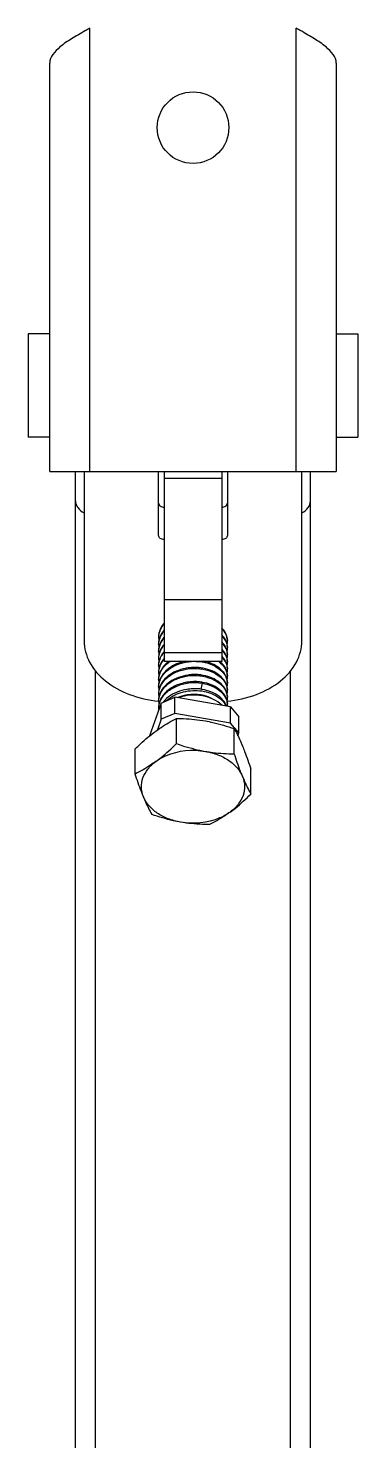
# Model space of a CAD drawing. Extents: x 1382187 to 1725648, y 860327 to 1571294.
# Drawn here: x 1529653 to 1530123, y 1229630 to 1231645 of the extents above; entities that cross this region are included whole.
import ezdxf

# ---------------------------------------------------------------- set-up
doc = ezdxf.new("R2010")
doc.units = 0
doc.header["$LTSCALE"] = 1000
doc.header["$MEASUREMENT"] = 0

msp = doc.modelspace()

# ---------------------------------------------------------------- linework, layer by layer
for p, q in [((1529741.1, 1231012.7), (1529741.1, 1231645.2)), ((1530035.5, 1231012.7), (1530035.5, 1231645.2)), ((1529683.8, 1231012.7), (1529683.8, 1231595.2)), ((1530092.7, 1231595.2), (1530092.7, 1231012.7)), ((1529683.8, 1231209), (1529653.2, 1231209)), ((1529653.2, 1231209), (1529653.2, 1231061.8)), ((1530092.7, 1231209), (1530123.4, 1231209)), ((1530123.4, 1231209), (1530123.4, 1231061.8)), ((1529683.8, 1231061.8), (1529653.2, 1231061.8)), ((1530092.7, 1231061.8), (1530123.4, 1231061.8)), ((1529683.8, 1231012.7), (1530092.7, 1231012.7)), ((1529720.6, 1228442.4), (1529720.6, 1231012.7)), ((1529732.9, 1231012.7), (1529732.9, 1230771.1)), ((1529839.2, 1230921.4), (1529839.2, 1231012.7)), ((1529847.4, 1230741.8), (1529847.4, 1231012.7)), ((1529929.2, 1231002.8), (1529847.4, 1231002.8)), ((1529929.2, 1231012.7), (1529929.2, 1230741.8)), ((1529937.3, 1231012.7), (1529937.3, 1230921.4)), ((1530043.6, 1230771.1), (1530043.6, 1231012.7)), ((1530055.9, 1228442.4), (1530055.9, 1231012.7)), ((1529929.2, 1230829.4), (1529847.4, 1230829.4)), ((1529929.2, 1230753.8), (1529847.4, 1230753.8)), ((1529929.2, 1230741.8), (1529847.4, 1230741.8)), ((1529749.3, 1228563.2), (1529749.3, 1230728.3)), ((1530027.3, 1228563.2), (1530027.3, 1230728.3)), ((1529901.5, 1230710.6), (1529899.4, 1230702.2)), ((1529842.7, 1230682.3), (1529826.4, 1230635.4)), ((1529842.7, 1230682.3), (1529862.5, 1230690.7)), ((1529842.7, 1230659.2), (1529842.7, 1230682.3)), ((1529862.5, 1230667.6), (1529862.5, 1230690.7)), ((1529941.9, 1230676.9), (1529862.5, 1230690.7)), ((1529941.9, 1230653.7), (1529941.9, 1230676.9)), ((1529941.9, 1230676.9), (1529953.9, 1230662.9)), ((1529842.7, 1230659.2), (1529837.4, 1230643.9)), ((1529862.5, 1230667.6), (1529842.7, 1230659.2)), ((1529941.9, 1230653.7), (1529862.5, 1230667.6)), ((1529864.7, 1230624.4), (1529864.7, 1230660.3)), ((1529953.9, 1230639.7), (1529941.9, 1230653.7)), ((1529953.9, 1230639.7), (1529953.9, 1230662.9)), ((1529947.2, 1230610), (1529947.2, 1230645.8)), ((1529952.4, 1230635.5), (1529953.9, 1230639.7)), ((1529805.8, 1230581.1), (1529805.8, 1230617)), ((1529970.8, 1230552.3), (1529970.8, 1230588.1))]:
    msp.add_line(p, q)
msp.add_circle((1529888.3, 1231503.4), 51.1)
for centre, radius, start, end in [((1529893.9, 1231357.8), 325.5, 117.9978, 119.2622), ((1529882.7, 1231357.8), 325.5, 60.7378, 62.0022), ((1529875.7, 1230771.7), 37.9, 138.472, 140.2955), ((1529876, 1230770.1), 38.3, 138.4075, 138.7304), ((1529866.1, 1230775.5), 26.9, 174.7523, 177.3019), ((1529866.1, 1230775.5), 26.9, 177.3027, 179.992), ((1529866.3, 1230775.5), 27.1, 180.0173, 189.9275), ((1529867.8, 1230776.4), 28.6, 161.5412, 164.0381), ((1529867.8, 1230766.3), 28.6, 161.5413, 164.0389), ((1529868.3, 1230774.9), 29.1, 159.3246, 161.5397), ((1529868.3, 1230764.8), 29.1, 159.3256, 161.5398), ((1529905.3, 1230756), 33.7, 41.1985, 44.5335), ((1529866.1, 1230765.3), 26.9, 177.305, 180.0025), ((1529866.3, 1230765.3), 27.1, 180.0276, 189.8759), ((1529866.1, 1230755.2), 26.9, 177.3161, 179.989), ((1529866.3, 1230755.2), 27.1, 180.0138, 189.8367), ((1529867.8, 1230756.1), 28.6, 161.5413, 164.0385), ((1529867.8, 1230746), 28.6, 161.5412, 164.0376), ((1529868.3, 1230754.7), 29.1, 159.3258, 161.5398), ((1529868.3, 1230744.6), 29.1, 159.3249, 161.5397), ((1529875.4, 1230731.4), 37.5, 138.3967, 141.6133), ((1529875.7, 1230729.9), 37.9, 138.4376, 140.031), ((1529905.3, 1230745.9), 33.7, 41.2062, 44.5129), ((1529905.3, 1230735.8), 33.7, 41.1907, 44.5341), ((1529914.8, 1230770.4), 22.6, 348.9554, 359.9474), ((1529914.8, 1230760.3), 22.6, 349.0023, 359.951), ((1529915, 1230770.4), 22.3, 359.9892, 3.2265), ((1529915, 1230760.3), 22.3, 359.9925, 3.2106), ((1529866.1, 1230745.1), 26.9, 174.7419, 177.3015), ((1529866.1, 1230745.1), 26.9, 177.3022, 179.995), ((1529866.3, 1230745.1), 27.1, 180.0203, 189.9184), ((1529866.1, 1230735), 26.9, 177.308, 179.9989), ((1529866.3, 1230735), 27.1, 180.024, 189.859), ((1529867.8, 1230735.9), 28.6, 161.5413, 164.0388), ((1529867.8, 1230725.8), 28.6, 161.5413, 164.0384), ((1529868.3, 1230734.5), 29.1, 159.3257, 161.5398), ((1529868.3, 1230724.3), 29.1, 159.3253, 161.5398), ((1529875.3, 1230720.2), 37.3, 138.4163, 142.3647), ((1529902.4, 1230712.6), 37.8, 47.6925, 50.7716), ((1529904.6, 1230714.9), 34.7, 41.248, 47.7355), ((1529905.3, 1230725.7), 33.7, 41.2049, 44.5298), ((1529914.8, 1230750.2), 22.6, 348.9469, 359.9595), ((1529914.8, 1230740.1), 22.6, 348.9984, 359.9503), ((1529915, 1230750.2), 22.3, 0.0017, 3.215), ((1529915, 1230740), 22.3, 359.9919, 3.2231), ((1529866.1, 1230724.9), 26.9, 174.7482, 177.3114), ((1529866.1, 1230724.9), 26.9, 177.3122, 179.992), ((1529866.3, 1230724.9), 27.1, 180.0173, 189.9253), ((1529866.1, 1230714.7), 26.9, 177.3041, 179.9996), ((1529866.3, 1230714.7), 27.1, 180.0245, 189.605), ((1529867.8, 1230715.7), 28.6, 161.5413, 164.0388), ((1529867.7, 1230705.6), 28.6, 161.881, 164.0359), ((1529868.3, 1230714.2), 29.1, 159.3251, 161.5397), ((1529867.9, 1230705.5), 28.8, 161.544, 161.883), ((1529868.3, 1230704.1), 29.1, 159.3259, 161.5398), ((1529890.5, 1230665), 58.1, 97.4815, 97.789), ((1529891, 1230678.8), 54.3, 78.9677, 81.0182), ((1529890.9, 1230668.5), 54.6, 80.0433, 80.9667), ((1529914.8, 1230729.9), 22.6, 348.9949, 359.9563), ((1529914.8, 1230719.8), 22.6, 348.938, 359.9563), ((1529915, 1230729.9), 22.3, 359.9979, 3.2133), ((1529915, 1230719.8), 22.3, 359.9985, 3.2205), ((1529866.1, 1230704.6), 26.9, 177.3143, 179.9937), ((1529866.3, 1230704.6), 27.1, 180.0186, 189.8496), ((1529866.1, 1230694.5), 26.9, 174.7549, 177.3062), ((1529866.1, 1230694.5), 26.9, 177.307, 179.992), ((1529866.3, 1230694.5), 27.1, 180.0173, 189.9289), ((1529867.8, 1230695.4), 28.6, 161.5413, 164.0381), ((1529867.8, 1230685.3), 28.6, 161.5413, 164.0389), ((1529868.3, 1230694), 29.1, 159.3246, 161.5398), ((1529868.3, 1230683.9), 29.1, 159.3254, 161.5398), ((1529891, 1230648.5), 54.3, 79.4958, 81.0948), ((1529890.9, 1230636.8), 65.9, 80.7386, 82.5614), ((1529891.1, 1230649), 53.8, 78.82, 79.4945), ((1529914.8, 1230709.7), 22.6, 349.0046, 359.951), ((1529914.8, 1230699.6), 22.6, 348.9821, 359.9616), ((1529915, 1230709.7), 22.3, 359.9925, 3.2199), ((1529915, 1230699.6), 22.3, 0.0034, 3.2144), ((1529866.1, 1230684.4), 26.9, 177.3051, 180.0027), ((1529866.3, 1230684.4), 27.1, 180.0278, 189.8922), ((1529866.3, 1230674.2), 27, 174.7806, 177.1426), ((1529866.2, 1230674.2), 27, 177.1433, 179.9919), ((1529866.3, 1230674.2), 27.1, 179.9935, 183.4685), ((1529867.8, 1230675.2), 28.6, 161.541, 164.1702), ((1529868.4, 1230673.7), 29.3, 159.2606, 161.5798), ((1529914.8, 1230689.5), 22.6, 348.9355, 359.9502), ((1529915, 1230689.4), 22.3, 359.9923, 3.2257), ((1529915, 1230679.3), 22.3, 355.7888, 3.2155)]:
    msp.add_arc(centre, radius, start, end)
for points, knots in [([(1529734.8, 1231641.8), (1529728.1, 1231638), (1529715.4, 1231630.8), (1529696.4, 1231618.1), (1529683.8, 1231604.4), (1529683.8, 1231595.2)], [0, 0, 0, 0, 0.326101, 0.611119, 1, 1, 1, 1]), ([(1530092.7, 1231595.2), (1530092.7, 1231604.4), (1530080.1, 1231618.1), (1530061.1, 1231630.8), (1530048.5, 1231638), (1530041.8, 1231641.8)], [0, 0, 0, 0, 0.388881, 0.673899, 1, 1, 1, 1]), ([(1529720.6, 1230970.6), (1529720.6, 1230967.3), (1529723.4, 1230960.1), (1529729.4, 1230955.7), (1529732.8, 1230954)], [0, 0, 0, 0, 0.461863, 1, 1, 1, 1]), ([(1529839.2, 1230967.7), (1529839.2, 1230966.1), (1529841.6, 1230962.7), (1529845.4, 1230961.9), (1529847.4, 1230961.9)], [0, 0, 0, 0, 0.440239, 1, 1, 1, 1]), ([(1529929.2, 1230961.9), (1529931.2, 1230961.9), (1529934.9, 1230962.7), (1529937.3, 1230966.1), (1529937.3, 1230967.7)], [0, 0, 0, 0, 0.559761, 1, 1, 1, 1]), ([(1530043.7, 1230954), (1530047.2, 1230955.7), (1530053.2, 1230960.1), (1530055.9, 1230967.3), (1530055.9, 1230970.6)], [0, 0, 0, 0, 0.538137, 1, 1, 1, 1]), ([(1529847.4, 1230915.7), (1529845.4, 1230915.7), (1529841.6, 1230916.4), (1529839.2, 1230919.9), (1529839.2, 1230921.4)], [0, 0, 0, 0, 0.559761, 1, 1, 1, 1]), ([(1529937.3, 1230921.4), (1529937.3, 1230919.9), (1529934.9, 1230916.4), (1529931.2, 1230915.7), (1529929.2, 1230915.7)], [0, 0, 0, 0, 0.440239, 1, 1, 1, 1]), ([(1529846.6, 1230795.9), (1529845.9, 1230795.1), (1529843.5, 1230791.9), (1529841.6, 1230788.3), (1529840.6, 1230785.4)], [0, 0, 0, 0, 0.25881, 1, 1, 1, 1]), ([(1529841, 1230785.2), (1529841.4, 1230786.1), (1529842.9, 1230789.8), (1529845.2, 1230793.1), (1529847.2, 1230795.4)], [0, 0, 0, 0, 0.242679, 1, 1, 1, 1]), ([(1529847.3, 1230786.7), (1529846.6, 1230785.8), (1529843.8, 1230782.4), (1529841.7, 1230778.4), (1529840.6, 1230775.3)], [0, 0, 0, 0, 0.25985, 1, 1, 1, 1]), ([(1529847.4, 1230776.6), (1529846.6, 1230775.7), (1529843.8, 1230772.3), (1529841.7, 1230768.3), (1529840.6, 1230765.2)], [0, 0, 0, 0, 0.25988, 1, 1, 1, 1]), ([(1529841, 1230775.1), (1529841.4, 1230776), (1529843, 1230779.7), (1529845.3, 1230783.1), (1529847.4, 1230785.4)], [0, 0, 0, 0, 0.242549, 1, 1, 1, 1]), ([(1529841, 1230765), (1529841.4, 1230765.9), (1529843, 1230769.6), (1529845.3, 1230773), (1529847.4, 1230775.3)], [0, 0, 0, 0, 0.242552, 1, 1, 1, 1]), ([(1529937.3, 1230771.7), (1529937.3, 1230774.9), (1529935.8, 1230781.7), (1529931.7, 1230787.3), (1529929.3, 1230789.8)], [0, 0, 0, 0, 0.479607, 1, 1, 1, 1]), ([(1529929.3, 1230788.5), (1529931.6, 1230786.2), (1529935.4, 1230781), (1529937.1, 1230774.7), (1529937.3, 1230771.6)], [0, 0, 0, 0, 0.520009, 1, 1, 1, 1]), ([(1529929.3, 1230778.4), (1529931.6, 1230776), (1529935.4, 1230770.8), (1529937.1, 1230764.6), (1529937.3, 1230761.5)], [0, 0, 0, 0, 0.519993, 1, 1, 1, 1]), ([(1529937.3, 1230761.5), (1529937.3, 1230764.5), (1529936.1, 1230770.6), (1529932.7, 1230775.8), (1529930.6, 1230778.2)], [0, 0, 0, 0, 0.482588, 1, 1, 1, 1]), ([(1529732.9, 1230771.1), (1529732.9, 1230760.6), (1529739, 1230738.2), (1529763.1, 1230711.3), (1529797.9, 1230692.5), (1529825, 1230686.5), (1529839.2, 1230685.1)], [0, 0, 0, 0, 0.212085, 0.446759, 0.711828, 1, 1, 1, 1]), ([(1529847.4, 1230766.4), (1529846.6, 1230765.6), (1529843.8, 1230762.2), (1529841.7, 1230758.2), (1529840.6, 1230755.1)], [0, 0, 0, 0, 0.259876, 1, 1, 1, 1]), ([(1529846, 1230754.7), (1529845.4, 1230754), (1529843.2, 1230751), (1529841.5, 1230747.6), (1529840.6, 1230745)], [0, 0, 0, 0, 0.258068, 1, 1, 1, 1]), ([(1529841, 1230754.9), (1529841.4, 1230755.8), (1529843, 1230759.5), (1529845.3, 1230762.9), (1529847.4, 1230765.2)], [0, 0, 0, 0, 0.242544, 1, 1, 1, 1]), ([(1529841, 1230744.8), (1529841.3, 1230745.6), (1529842.8, 1230749), (1529844.9, 1230752.1), (1529846.7, 1230754.3)], [0, 0, 0, 0, 0.243219, 1, 1, 1, 1]), ([(1529929.3, 1230768.3), (1529931.6, 1230765.9), (1529935.4, 1230760.7), (1529937.1, 1230754.4), (1529937.3, 1230751.4)], [0, 0, 0, 0, 0.52002, 1, 1, 1, 1]), ([(1529929.3, 1230758.1), (1529931.6, 1230755.8), (1529935.4, 1230750.6), (1529937.1, 1230744.3), (1529937.3, 1230741.3)], [0, 0, 0, 0, 0.520002, 1, 1, 1, 1]), ([(1529937.3, 1230751.4), (1529937.3, 1230754.4), (1529936.1, 1230760.5), (1529932.7, 1230765.7), (1529930.6, 1230768.1)], [0, 0, 0, 0, 0.482583, 1, 1, 1, 1]), ([(1529937.3, 1230741.3), (1529937.3, 1230744.2), (1529936.1, 1230750.4), (1529932.7, 1230755.6), (1529930.6, 1230758)], [0, 0, 0, 0, 0.482587, 1, 1, 1, 1]), ([(1529936.8, 1230685.1), (1529951.1, 1230686.4), (1529978.3, 1230692.3), (1530013.2, 1230711.2), (1530037.5, 1230738.1), (1530043.6, 1230760.6), (1530043.6, 1230771.1)], [0, 0, 0, 0, 0.288185, 0.553327, 0.788006, 1, 1, 1, 1]), ([(1529847.4, 1230746.2), (1529846.6, 1230745.3), (1529843.8, 1230741.9), (1529841.7, 1230737.9), (1529840.6, 1230734.8)], [0, 0, 0, 0, 0.259878, 1, 1, 1, 1]), ([(1529877.5, 1230741.9), (1529873.2, 1230741.1), (1529864.9, 1230738.6), (1529853.9, 1230732.6), (1529845.4, 1230724.5), (1529841.8, 1230718), (1529840.6, 1230714.6)], [0, 0, 0, 0, 0.276521, 0.537648, 0.778453, 1, 1, 1, 1]), ([(1529853.6, 1230741.8), (1529850.6, 1230739.6), (1529845.3, 1230734.5), (1529841.7, 1230728), (1529840.6, 1230724.7)], [0, 0, 0, 0, 0.520421, 1, 1, 1, 1]), ([(1529930.6, 1230717.5), (1529925.2, 1230723.7), (1529913.1, 1230730.2), (1529895.6, 1230733.3), (1529881.2, 1230732.9), (1529867.4, 1230729.6), (1529855.3, 1230723.5), (1529845.9, 1230715.1), (1529841.8, 1230708.1), (1529840.6, 1230704.5)], [0, 0, 0, 0, 0.235001, 0.369196, 0.507414, 0.643709, 0.772807, 0.891505, 1, 1, 1, 1]), ([(1529841, 1230734.6), (1529841.3, 1230735.4), (1529842.5, 1230738.3), (1529844.2, 1230741.1), (1529845.7, 1230743)], [0, 0, 0, 0, 0.244171, 1, 1, 1, 1]), ([(1529841, 1230724.5), (1529842.3, 1230727.9), (1529846.3, 1230734.6), (1529852.2, 1230739.6), (1529855.5, 1230741.9)], [0, 0, 0, 0, 0.478395, 1, 1, 1, 1]), ([(1529841, 1230714.4), (1529842.5, 1230718.4), (1529847.7, 1230726.3), (1529859.3, 1230734.9), (1529873.8, 1230740.5), (1529884.4, 1230741.8), (1529889.8, 1230741.9)], [0, 0, 0, 0, 0.218898, 0.461373, 0.725247, 1, 1, 1, 1]), ([(1529899.4, 1230732.5), (1529897.7, 1230732.8), (1529890.6, 1230733.6), (1529883.4, 1230733), (1529878.1, 1230731.9)], [0, 0, 0, 0, 0.247797, 1, 1, 1, 1]), ([(1529892.8, 1230741.8), (1529898.5, 1230741.7), (1529909.5, 1230739.9), (1529923.8, 1230733.4), (1529934.1, 1230723.5), (1529937.1, 1230715), (1529937.3, 1230710.9)], [0, 0, 0, 0, 0.291873, 0.559175, 0.79302, 1, 1, 1, 1]), ([(1529930.6, 1230727.6), (1529929.1, 1230729.4), (1529921.4, 1230736.4), (1529911.3, 1230740.4), (1529903.4, 1230741.9)], [0, 0, 0, 0, 0.228177, 1, 1, 1, 1]), ([(1529924.7, 1230741.9), (1529928.2, 1230739.3), (1529934.3, 1230733.2), (1529937.1, 1230725), (1529937.3, 1230721.1)], [0, 0, 0, 0, 0.52908, 1, 1, 1, 1]), ([(1529929.3, 1230748), (1529931.6, 1230745.7), (1529935.4, 1230740.5), (1529937.1, 1230734.2), (1529937.3, 1230731.2)], [0, 0, 0, 0, 0.520001, 1, 1, 1, 1]), ([(1529937.3, 1230731.2), (1529937.3, 1230734.1), (1529936.1, 1230740.3), (1529932.7, 1230745.5), (1529930.6, 1230747.9)], [0, 0, 0, 0, 0.482586, 1, 1, 1, 1]), ([(1529937.3, 1230721.1), (1529937.3, 1230724), (1529936.1, 1230730.1), (1529932.7, 1230735.4), (1529930.6, 1230737.7)], [0, 0, 0, 0, 0.482585, 1, 1, 1, 1]), ([(1529930.6, 1230707.4), (1529925.2, 1230713.6), (1529913.1, 1230720.1), (1529895.6, 1230723.2), (1529881.2, 1230722.8), (1529867.4, 1230719.4), (1529855.3, 1230713.4), (1529845.9, 1230705), (1529841.8, 1230698), (1529840.6, 1230694.4)], [0, 0, 0, 0, 0.234995, 0.369193, 0.507415, 0.643708, 0.772808, 0.891506, 1, 1, 1, 1]), ([(1529901.7, 1230711.9), (1529895.3, 1230712.9), (1529882.2, 1230713.2), (1529863.8, 1230708.3), (1529848.8, 1230698.7), (1529842.3, 1230689.2), (1529840.6, 1230684.2)], [0, 0, 0, 0, 0.271171, 0.538307, 0.783282, 1, 1, 1, 1]), ([(1529841, 1230704.3), (1529842.6, 1230708.6), (1529848.3, 1230716.9), (1529861, 1230725.8), (1529876.8, 1230731.1), (1529893.9, 1230732.4), (1529910.3, 1230729.5), (1529924.2, 1230722.9), (1529934.2, 1230713.2), (1529937.1, 1230704.8), (1529937.3, 1230700.8)], [0, 0, 0, 0, 0.114222, 0.241564, 0.380183, 0.523375, 0.662466, 0.789658, 0.901085, 1, 1, 1, 1]), ([(1529841, 1230694.2), (1529842.6, 1230698.5), (1529848.3, 1230706.8), (1529861, 1230715.7), (1529876.8, 1230721), (1529893.9, 1230722.3), (1529910.3, 1230719.4), (1529924.2, 1230712.8), (1529934.2, 1230703.1), (1529937.1, 1230694.7), (1529937.3, 1230690.7)], [0, 0, 0, 0, 0.11422, 0.241557, 0.38018, 0.523371, 0.662464, 0.789655, 0.901082, 1, 1, 1, 1]), ([(1529902.5, 1230711.7), (1529900.5, 1230712.2), (1529892, 1230713.5), (1529883.3, 1230712.9), (1529877.1, 1230711.4)], [0, 0, 0, 0, 0.246468, 1, 1, 1, 1]), ([(1529899.5, 1230722.4), (1529898.1, 1230722.6), (1529892.6, 1230723.3), (1529887.1, 1230723.1), (1529882.9, 1230722.6)], [0, 0, 0, 0, 0.247252, 1, 1, 1, 1]), ([(1529937.3, 1230710.9), (1529937.3, 1230713.9), (1529936.1, 1230720), (1529932.7, 1230725.2), (1529930.6, 1230727.6)], [0, 0, 0, 0, 0.482588, 1, 1, 1, 1]), ([(1529937.3, 1230700.8), (1529937.3, 1230703.8), (1529936.1, 1230709.9), (1529932.7, 1230715.1), (1529930.6, 1230717.5)], [0, 0, 0, 0, 0.482586, 1, 1, 1, 1]), ([(1529841, 1230684), (1529842.9, 1230688.8), (1529849.5, 1230698), (1529864.3, 1230707.2), (1529882.4, 1230711.9), (1529895.2, 1230711.7), (1529901.5, 1230710.6)], [0, 0, 0, 0, 0.217951, 0.46337, 0.729831, 1, 1, 1, 1]), ([(1529899.4, 1230702.1), (1529889.2, 1230703.4), (1529869.2, 1230701.7), (1529851.6, 1230691), (1529845.9, 1230683.8)], [0, 0, 0, 0, 0.526254, 1, 1, 1, 1]), ([(1529850.2, 1230685.6), (1529856.2, 1230691.2), (1529867.8, 1230697.2), (1529884.5, 1230700.4), (1529897.6, 1230700.4), (1529910.1, 1230697.9), (1529924, 1230692.1), (1529932.4, 1230684.2), (1529935.2, 1230678.1)], [0, 0, 0, 0, 0.255096, 0.39268, 0.530602, 0.663916, 0.788307, 1, 1, 1, 1]), ([(1529915.3, 1230688.7), (1529911.8, 1230690.6), (1529896.1, 1230696.4), (1529878, 1230695), (1529866.4, 1230690.2)], [0, 0, 0, 0, 0.239303, 1, 1, 1, 1]), ([(1529929.4, 1230679.1), (1529922.3, 1230686.5), (1529906.3, 1230693.3), (1529884.5, 1230694.2), (1529873, 1230691.8), (1529867.6, 1230689.9)], [0, 0, 0, 0, 0.470214, 0.736055, 1, 1, 1, 1]), ([(1529899.4, 1230702.2), (1529897.6, 1230702.5), (1529890.3, 1230703.2), (1529882.8, 1230702.6), (1529877.5, 1230701.4)], [0, 0, 0, 0, 0.247915, 1, 1, 1, 1]), ([(1529901.5, 1230710.6), (1529906.2, 1230709.9), (1529915.3, 1230707.4), (1529926.8, 1230700.6), (1529934.8, 1230691.5), (1529937.1, 1230684.1), (1529937.3, 1230680.6)], [0, 0, 0, 0, 0.290521, 0.554658, 0.788516, 1, 1, 1, 1]), ([(1529930.6, 1230687.1), (1529929, 1230689), (1529920.8, 1230696.5), (1529909.8, 1230700.4), (1529901.5, 1230701.8)], [0, 0, 0, 0, 0.227377, 1, 1, 1, 1]), ([(1529930.6, 1230697.3), (1529929, 1230699.1), (1529920.9, 1230706.5), (1529910, 1230710.5), (1529901.7, 1230711.9)], [0, 0, 0, 0, 0.22749, 1, 1, 1, 1]), ([(1529937.3, 1230690.7), (1529937.3, 1230693.6), (1529936.1, 1230699.8), (1529932.7, 1230705), (1529930.6, 1230707.4)], [0, 0, 0, 0, 0.482586, 1, 1, 1, 1]), ([(1529937.3, 1230680.6), (1529937.3, 1230683.5), (1529936.1, 1230689.7), (1529932.7, 1230694.9), (1529930.6, 1230697.3)], [0, 0, 0, 0, 0.482589, 1, 1, 1, 1]), ([(1529936.1, 1230677.9), (1529935.8, 1230678.8), (1529934.4, 1230682.1), (1529932.4, 1230685.1), (1529930.6, 1230687.1)], [0, 0, 0, 0, 0.241445, 1, 1, 1, 1]), ([(1529835.2, 1230642.4), (1529837.7, 1230644.2), (1529847.1, 1230650.8), (1529857.1, 1230656.5), (1529864.7, 1230660.3)], [0, 0, 0, 0, 0.263099, 1, 1, 1, 1]), ([(1529864.7, 1230660.3), (1529868.1, 1230660.3), (1529881.9, 1230660), (1529895.7, 1230658.6), (1529905.9, 1230656.8)], [0, 0, 0, 0, 0.246121, 1, 1, 1, 1]), ([(1529905.9, 1230656.8), (1529909.4, 1230656.2), (1529923.4, 1230653.4), (1529937.1, 1230649.3), (1529947.2, 1230645.8)], [0, 0, 0, 0, 0.248499, 1, 1, 1, 1]), ([(1529805.8, 1230617), (1529808.2, 1230619.3), (1529817.6, 1230628.2), (1529827.5, 1230636.7), (1529835.2, 1230642.4)], [0, 0, 0, 0, 0.257895, 1, 1, 1, 1]), ([(1529947.2, 1230645.8), (1529948.2, 1230644), (1529952.5, 1230635.8), (1529956.3, 1230627.4), (1529959, 1230620.7)], [0, 0, 0, 0, 0.226572, 1, 1, 1, 1]), ([(1529835.2, 1230599), (1529837.7, 1230600.9), (1529848, 1230608.8), (1529857.6, 1230617.5), (1529864.7, 1230624.4)], [0, 0, 0, 0, 0.240981, 1, 1, 1, 1]), ([(1529835.2, 1230599), (1529839.9, 1230602.4), (1529861.4, 1230614.3), (1529887.5, 1230616.7), (1529905.9, 1230613.4)], [0, 0, 0, 0, 0.235366, 1, 1, 1, 1]), ([(1529864.7, 1230624.4), (1529868.1, 1230623.2), (1529881.6, 1230618.8), (1529895.4, 1230615.3), (1529905.9, 1230613.4)], [0, 0, 0, 0, 0.251163, 1, 1, 1, 1]), ([(1529905.9, 1230613.4), (1529912, 1230612.4), (1529923.7, 1230609.2), (1529939.3, 1230601.3), (1529951.5, 1230590.7), (1529957.1, 1230581.9), (1529959, 1230577.4)], [0, 0, 0, 0, 0.27851, 0.540172, 0.780428, 1, 1, 1, 1]), ([(1529905.9, 1230613.4), (1529909.4, 1230612.8), (1529923.1, 1230610.8), (1529936.9, 1230610), (1529947.2, 1230610)], [0, 0, 0, 0, 0.254083, 1, 1, 1, 1]), ([(1529959, 1230620.7), (1529960, 1230618.2), (1529964.2, 1230607.5), (1529968, 1230596.5), (1529970.8, 1230588.1)], [0, 0, 0, 0, 0.233658, 1, 1, 1, 1]), ([(1529835.2, 1230599), (1529832.8, 1230597.2), (1529823.4, 1230590.6), (1529813.4, 1230584.9), (1529805.8, 1230581.1)], [0, 0, 0, 0, 0.263099, 1, 1, 1, 1]), ([(1529817.6, 1230548.5), (1529815.8, 1230552.7), (1529813.8, 1230561.9), (1529816.1, 1230576), (1529823.5, 1230588.9), (1529831, 1230595.9), (1529835.2, 1230599)], [0, 0, 0, 0, 0.238229, 0.47528, 0.726056, 1, 1, 1, 1]), ([(1529959, 1230577.4), (1529958, 1230579.9), (1529953.7, 1230590.6), (1529950, 1230601.6), (1529947.2, 1230610)], [0, 0, 0, 0, 0.233658, 1, 1, 1, 1]), ([(1529817.6, 1230548.5), (1529816.5, 1230551), (1529812.3, 1230561.7), (1529808.5, 1230572.7), (1529805.8, 1230581.1)], [0, 0, 0, 0, 0.233658, 1, 1, 1, 1]), ([(1529959, 1230577.4), (1529960.7, 1230573.1), (1529962.7, 1230564), (1529960.4, 1230549.9), (1529953, 1230536.9), (1529945.6, 1230530), (1529941.3, 1230526.8)], [0, 0, 0, 0, 0.238229, 0.47528, 0.726056, 1, 1, 1, 1]), ([(1529959, 1230577.4), (1529959.9, 1230575), (1529963.5, 1230566.5), (1529967.6, 1230558.2), (1529970.8, 1230552.3)], [0, 0, 0, 0, 0.275005, 1, 1, 1, 1]), ([(1529941.3, 1230526.8), (1529943.8, 1230528.7), (1529954.1, 1230536.6), (1529963.7, 1230545.4), (1529970.8, 1230552.3)], [0, 0, 0, 0, 0.240981, 1, 1, 1, 1]), ([(1529817.6, 1230548.5), (1529818.5, 1230546.1), (1529822.1, 1230537.6), (1529826.2, 1230529.3), (1529829.4, 1230523.4)], [0, 0, 0, 0, 0.275005, 1, 1, 1, 1]), ([(1529870.6, 1230512.4), (1529864.5, 1230513.5), (1529852.8, 1230516.6), (1529837.3, 1230524.6), (1529825, 1230535.2), (1529819.4, 1230544), (1529817.6, 1230548.5)], [0, 0, 0, 0, 0.27851, 0.540172, 0.780428, 1, 1, 1, 1]), ([(1529870.6, 1230512.4), (1529867.1, 1230513), (1529853.2, 1230515.8), (1529839.5, 1230519.9), (1529829.4, 1230523.4)], [0, 0, 0, 0, 0.248499, 1, 1, 1, 1]), ([(1529941.3, 1230526.8), (1529936.7, 1230523.4), (1529915.2, 1230511.5), (1529889, 1230509.2), (1529870.6, 1230512.4)], [0, 0, 0, 0, 0.235366, 1, 1, 1, 1]), ([(1529911.9, 1230508.9), (1529908.5, 1230509), (1529894.7, 1230509.2), (1529880.9, 1230510.6), (1529870.6, 1230512.4)], [0, 0, 0, 0, 0.246121, 1, 1, 1, 1]), ([(1529941.3, 1230526.8), (1529938.9, 1230525.1), (1529929.5, 1230518.4), (1529919.4, 1230512.7), (1529911.9, 1230508.9)], [0, 0, 0, 0, 0.263099, 1, 1, 1, 1])]:
    msp.add_open_spline(points, degree=3, knots=knots)
for points in [[(1529840.3, 1230784.2), (1529839.6, 1230781.8), (1529839.2, 1230779.3), (1529839.2, 1230776.7)], [(1529840.3, 1230774.1), (1529839.6, 1230771.7), (1529839.2, 1230769.1), (1529839.2, 1230766.6)], [(1529839.2, 1230766.6), (1529839.4, 1230769.1), (1529839.8, 1230771.7), (1529840.6, 1230774.1)], [(1529839.3, 1230777.9), (1529839.5, 1230780), (1529840, 1230782.1), (1529840.6, 1230784.2)], [(1529840.3, 1230764), (1529839.6, 1230761.6), (1529839.2, 1230759), (1529839.2, 1230756.5)], [(1529839.2, 1230756.5), (1529839.4, 1230759), (1529839.8, 1230761.5), (1529840.6, 1230763.9)], [(1529840.3, 1230753.9), (1529839.6, 1230751.4), (1529839.2, 1230748.9), (1529839.2, 1230746.4)], [(1529839.3, 1230747.6), (1529839.5, 1230749.7), (1529840, 1230751.8), (1529840.6, 1230753.8)], [(1529840.3, 1230743.8), (1529839.6, 1230741.3), (1529839.2, 1230738.8), (1529839.2, 1230736.2)], [(1529839.2, 1230736.2), (1529839.4, 1230738.8), (1529839.8, 1230741.3), (1529840.6, 1230743.7)], [(1529840.3, 1230733.6), (1529839.6, 1230731.2), (1529839.2, 1230728.7), (1529839.2, 1230726.1)], [(1529839.3, 1230727.3), (1529839.5, 1230729.4), (1529840, 1230731.6), (1529840.6, 1230733.6)], [(1529840.3, 1230723.5), (1529839.6, 1230721.1), (1529839.2, 1230718.5), (1529839.2, 1230716)], [(1529839.2, 1230716), (1529839.4, 1230718.5), (1529839.8, 1230721.1), (1529840.6, 1230723.5)], [(1529840.3, 1230713.4), (1529839.6, 1230711), (1529839.2, 1230708.4), (1529839.2, 1230705.9)], [(1529839.2, 1230705.9), (1529839.4, 1230708.4), (1529839.8, 1230710.9), (1529840.6, 1230713.3)], [(1529840.3, 1230703.3), (1529839.6, 1230700.9), (1529839.2, 1230698.3), (1529839.2, 1230695.8)], [(1529840.3, 1230693.2), (1529839.6, 1230690.7), (1529839.2, 1230688.2), (1529839.2, 1230685.6)], [(1529839.2, 1230685.6), (1529839.4, 1230688.2), (1529839.8, 1230690.7), (1529840.6, 1230693.1)], [(1529839.3, 1230697), (1529839.5, 1230699.1), (1529840, 1230701.2), (1529840.6, 1230703.2)], [(1529840.3, 1230683), (1529839.6, 1230680.6), (1529839.2, 1230678), (1529839.2, 1230675.5)], [(1529839.3, 1230676.6), (1529839.5, 1230678.8), (1529840, 1230680.9), (1529840.6, 1230682.9)]]:
    msp.add_open_spline(points, degree=3)

doc.saveas('drawing.dxf')
